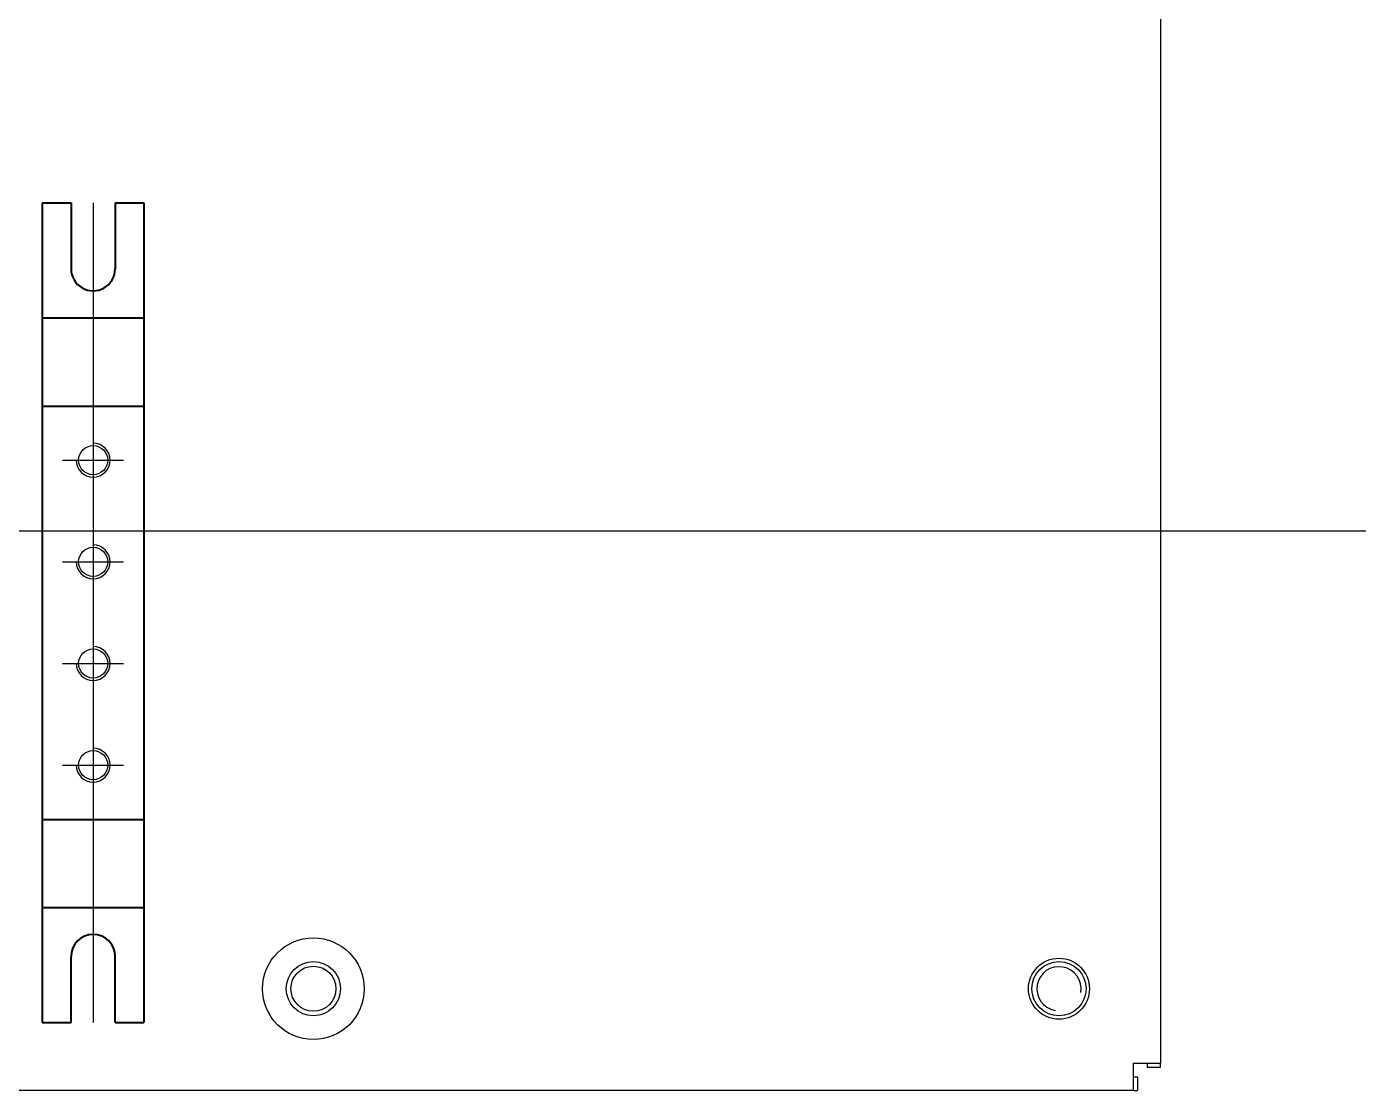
# Model space of a CAD drawing. Header units: millimetres. Extents: x 9486 to 14955, y -8999 to 1872.
# Drawn here: x 13203.4 to 13399.9, y -8114.9 to -7957.9 of the extents above; entities that cross this region are included whole.
import ezdxf

# ---------------------------------------------------------------- set-up
doc = ezdxf.new("R2010")
doc.units = ezdxf.units.MM
doc.layers.add('가시적인 것(ISO)', color=3, linetype='Continuous', lineweight=40)
doc.layers.add('기호(ISO)', color=5, linetype='Continuous', lineweight=25)
doc.layers.add('속판', color=3, linetype='Continuous')

# ---------------------------------------------------------------- blocks, each defined once
blk = doc.blocks.new('A$C78834946')
at = {"color": 1}
for p, q in [((-22.5, -4.5), (-22.5, 4.5)), ((-7.5, -4.5), (-7.5, 4.5)), ((7.5, -4.5), (7.5, 4.5)), ((22.5, -4.5), (22.5, 4.5)), ((-60.5, 0), (60.5, 0))]:
    blk.add_line(p, q, dxfattribs=at)
for centre in [(-22.5, 0), (-7.5, 0), (7.5, 0), (22.5, 0)]:
    blk.add_circle(centre, 2.15)
for centre in [(-22.5, 0), (-7.5, 0), (7.5, 0), (22.5, 0)]:
    blk.add_arc(centre, 2.5, 270, 180, dxfattribs=at)
at = {"layer": '가시적인 것(ISO)'}
for p, q in [((-60.5, 3.25), (-60.5, 7.5)), ((-60.5, 7.5), (60.5, 7.5)), ((-43.5, -7.5), (-43.5, 7.5)), ((-30.5, -7.5), (-30.5, 7.5)), ((30.5, -7.5), (30.5, 7.5)), ((43.5, -7.5), (43.5, 7.5)), ((60.5, 3.25), (60.5, 7.5)), ((-60.5, 3.25), (-50.75, 3.25)), ((60.5, 3.25), (50.75, 3.25)), ((-60.5, -7.5), (-60.5, -3.25)), ((-60.5, -3.25), (-50.75, -3.25)), ((60.5, -3.25), (50.75, -3.25)), ((60.5, -7.5), (60.5, -3.25)), ((-60.5, -7.5), (60.5, -7.5))]:
    blk.add_line(p, q, dxfattribs=at)
for centre, start, end in [((-50.75, 0), 270, 90), ((50.75, 0), 90, 270)]:
    blk.add_arc(centre, 3.25, start, end, dxfattribs=at)

msp = doc.modelspace()

# ---------------------------------------------------------------- linework, layer by layer
at = {"layer": '기호(ISO)', "color": 7}
msp.add_line((13201.07, -8032.329), (13472.435, -8032.329), dxfattribs=at)
at = {"layer": '속판'}
for p, q in [((13370.692, -7754.389), (13370.692, -8110.889)), ((13366.692, -8110.889), (13370.692, -8110.889)), ((13366.692, -8114.889), (13366.692, -8110.889)), ((13368.692, -8110.889), (13368.692, -8111.475)), ((13368.692, -8111.475), (13370.692, -8111.475)), ((13370.692, -8111.475), (13370.692, -8110.889)), ((13366.692, -8112.889), (13367.277, -8112.889)), ((13367.277, -8112.889), (13367.277, -8114.889)), ((13366.692, -8114.889), (13029.692, -8114.889)), ((13366.692, -8114.889), (13367.277, -8114.889))]:
    msp.add_line(p, q, dxfattribs=at)
for centre, radius in [((13245.692, -8099.889), 7.5), ((13245.692, -8099.889), 4), ((13245.692, -8099.889), 3.324), ((13355.692, -8099.889), 4.5), ((13355.692, -8099.889), 4)]:
    msp.add_circle(centre, radius, dxfattribs=at)
msp.add_arc((13355.692, -8099.889), 3.256, 350, 260, dxfattribs=at)

# ---------------------------------------------------------------- block references
at = {"rotation": 270}
msp.add_blockref('A$C78834946', (13213.192, -8044.389), dxfattribs=at)

doc.saveas('drawing.dxf')
